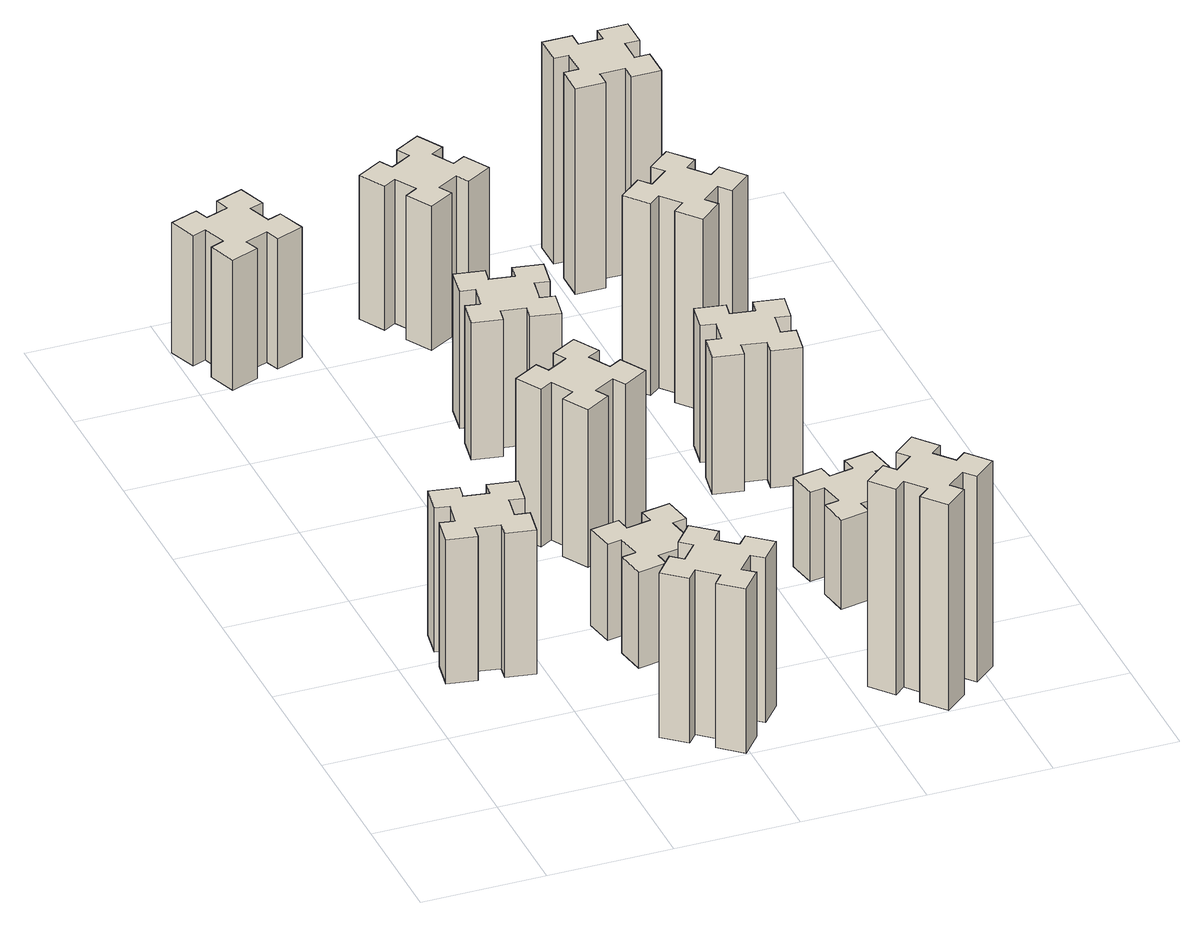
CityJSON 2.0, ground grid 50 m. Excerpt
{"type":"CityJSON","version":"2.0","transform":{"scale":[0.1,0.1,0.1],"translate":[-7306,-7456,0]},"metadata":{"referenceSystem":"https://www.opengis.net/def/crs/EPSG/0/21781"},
"CityObjects":{
"building1":{"type":"Building","attributes":{"class":"1000","function":"1000","usage":"1000","yearOfConstruction":2016,"roofType":"1000","measuredHeight":63,"storeysAboveGround":30,"storeysBelowGround":0},"geometry":[{"type":"Solid","lod":"1","boundaries":[[[[0,1,2,3,4,5,6,7,8,9,10,11,12,13,14,15,16,17,18,19]],[[17,16,20,21]],[[16,15,22,20]],[[15,14,23,22]],[[14,13,24,23]],[[13,12,25,24]],[[12,11,26,25]],[[11,10,27,26]],[[10,9,28,27]],[[9,8,29,28]],[[8,7,30,29]],[[7,6,31,30]],[[6,5,32,31]],[[5,4,33,32]],[[4,3,34,33]],[[3,2,35,34]],[[2,1,36,35]],[[1,0,37,36]],[[0,19,38,37]],[[19,18,39,38]],[[18,17,21,39]],[[24,25,26,27,28,29,30,31,32,33,34,35,36,37,38,39,21,20,22,23]]]]}]},
"building2":{"type":"Building","attributes":{"class":"1000","function":"1000","usage":"1000","yearOfConstruction":2016,"roofType":"1000","measuredHeight":72,"storeysAboveGround":30,"storeysBelowGround":0},"geometry":[{"type":"Solid","lod":"1","boundaries":[[[[40,41,42,43,44,45,46,47,48,49,50,51,52,53,54,55,56,57,58,59]],[[57,56,60,61]],[[56,55,62,60]],[[55,54,63,62]],[[54,53,64,63]],[[53,52,65,64]],[[52,51,66,65]],[[51,50,67,66]],[[50,49,68,67]],[[49,48,69,68]],[[48,47,70,69]],[[47,46,71,70]],[[46,45,72,71]],[[45,44,73,72]],[[44,43,74,73]],[[43,42,75,74]],[[42,41,76,75]],[[41,40,77,76]],[[40,59,78,77]],[[59,58,79,78]],[[58,57,61,79]],[[64,65,66,67,68,69,70,71,72,73,74,75,76,77,78,79,61,60,62,63]]]]}]},
"building3":{"type":"Building","attributes":{"class":"1000","function":"1000","usage":"1000","yearOfConstruction":2016,"roofType":"1000","measuredHeight":57,"storeysAboveGround":30,"storeysBelowGround":0},"geometry":[{"type":"Solid","lod":"1","boundaries":[[[[80,81,82,83,84,85,86,87,88,89,90,91,92,93,94,95,96,97,98,99]],[[97,96,100,101]],[[96,95,102,100]],[[95,94,103,102]],[[94,93,104,103]],[[93,92,105,104]],[[92,91,106,105]],[[91,90,107,106]],[[90,89,108,107]],[[89,88,109,108]],[[88,87,110,109]],[[87,86,111,110]],[[86,85,112,111]],[[85,84,113,112]],[[84,83,114,113]],[[83,82,115,114]],[[82,81,116,115]],[[81,80,117,116]],[[80,99,118,117]],[[99,98,119,118]],[[98,97,101,119]],[[104,105,106,107,108,109,110,111,112,113,114,115,116,117,118,119,101,100,102,103]]]]}]},
"building4":{"type":"Building","attributes":{"class":"1000","function":"1000","usage":"1000","yearOfConstruction":2016,"roofType":"1000","measuredHeight":42,"storeysAboveGround":30,"storeysBelowGround":0},"geometry":[{"type":"Solid","lod":"1","boundaries":[[[[120,121,122,123,124,125,126,127,128,129,130,131,132,133,134,135,136,137,138,139]],[[137,136,140,141]],[[136,135,142,140]],[[135,134,143,142]],[[134,133,144,143]],[[133,132,145,144]],[[132,131,146,145]],[[131,130,147,146]],[[130,129,148,147]],[[129,128,149,148]],[[128,127,150,149]],[[127,126,151,150]],[[126,125,152,151]],[[125,124,153,152]],[[124,123,154,153]],[[123,122,155,154]],[[122,121,156,155]],[[121,120,157,156]],[[120,139,158,157]],[[139,138,159,158]],[[138,137,141,159]],[[144,145,146,147,148,149,150,151,152,153,154,155,156,157,158,159,141,140,142,143]]]]}]},
"building5":{"type":"Building","attributes":{"class":"1000","function":"1000","usage":"1000","yearOfConstruction":2016,"roofType":"1000","measuredHeight":69,"storeysAboveGround":30,"storeysBelowGround":0},"geometry":[{"type":"Solid","lod":"1","boundaries":[[[[160,161,162,163,164,165,166,167,168,169,170,171,172,173,174,175,176,177,178,179]],[[177,176,180,181]],[[176,175,182,180]],[[175,174,183,182]],[[174,173,184,183]],[[173,172,185,184]],[[172,171,186,185]],[[171,170,187,186]],[[170,169,188,187]],[[169,168,189,188]],[[168,167,190,189]],[[167,166,191,190]],[[166,165,192,191]],[[165,164,193,192]],[[164,163,194,193]],[[163,162,195,194]],[[162,161,196,195]],[[161,160,197,196]],[[160,179,198,197]],[[179,178,199,198]],[[178,177,181,199]],[[184,185,186,187,188,189,190,191,192,193,194,195,196,197,198,199,181,180,182,183]]]]}]},
"building6":{"type":"Building","attributes":{"class":"1000","function":"1000","usage":"1000","yearOfConstruction":2016,"roofType":"1000","measuredHeight":60,"storeysAboveGround":30,"storeysBelowGround":0},"geometry":[{"type":"Solid","lod":"1","boundaries":[[[[200,201,202,203,204,205,206,207,208,209,210,211,212,213,214,215,216,217,218,219]],[[217,216,220,221]],[[216,215,222,220]],[[215,214,223,222]],[[214,213,224,223]],[[213,212,225,224]],[[212,211,226,225]],[[211,210,227,226]],[[210,209,228,227]],[[209,208,229,228]],[[208,207,230,229]],[[207,206,231,230]],[[206,205,232,231]],[[205,204,233,232]],[[204,203,234,233]],[[203,202,235,234]],[[202,201,236,235]],[[201,200,237,236]],[[200,219,238,237]],[[219,218,239,238]],[[218,217,221,239]],[[224,225,226,227,228,229,230,231,232,233,234,235,236,237,238,239,221,220,222,223]]]]}]},
"building7":{"type":"Building","attributes":{"class":"1000","function":"1000","usage":"1000","yearOfConstruction":2016,"roofType":"1000","measuredHeight":90,"storeysAboveGround":30,"storeysBelowGround":0},"geometry":[{"type":"Solid","lod":"1","boundaries":[[[[240,241,242,243,244,245,246,247,248,249,250,251,252,253,254,255,256,257,258,259]],[[257,256,260,261]],[[256,255,262,260]],[[255,254,263,262]],[[254,253,264,263]],[[253,252,265,264]],[[252,251,266,265]],[[251,250,267,266]],[[250,249,268,267]],[[249,248,269,268]],[[248,247,270,269]],[[247,246,271,270]],[[246,245,272,271]],[[245,244,273,272]],[[244,243,274,273]],[[243,242,275,274]],[[242,241,276,275]],[[241,240,277,276]],[[240,259,278,277]],[[259,258,279,278]],[[258,257,261,279]],[[264,265,266,267,268,269,270,271,272,273,274,275,276,277,278,279,261,260,262,263]]]]}]},
"building8":{"type":"Building","attributes":{"class":"1000","function":"1000","usage":"1000","yearOfConstruction":2016,"roofType":"1000","measuredHeight":63,"storeysAboveGround":30,"storeysBelowGround":0},"geometry":[{"type":"Solid","lod":"1","boundaries":[[[[280,281,282,283,284,285,286,287,288,289,290,291,292,293,294,295,296,297,298,299]],[[297,296,300,301]],[[296,295,302,300]],[[295,294,303,302]],[[294,293,304,303]],[[293,292,305,304]],[[292,291,306,305]],[[291,290,307,306]],[[290,289,308,307]],[[289,288,309,308]],[[288,287,310,309]],[[287,286,311,310]],[[286,285,312,311]],[[285,284,313,312]],[[284,283,314,313]],[[283,282,315,314]],[[282,281,316,315]],[[281,280,317,316]],[[280,299,318,317]],[[299,298,319,318]],[[298,297,301,319]],[[304,305,306,307,308,309,310,311,312,313,314,315,316,317,318,319,301,300,302,303]]]]}]},
"building9":{"type":"Building","attributes":{"class":"1000","function":"1000","usage":"1000","yearOfConstruction":2016,"roofType":"1000","measuredHeight":39,"storeysAboveGround":30,"storeysBelowGround":0},"geometry":[{"type":"Solid","lod":"1","boundaries":[[[[320,321,322,323,324,325,326,327,328,329,330,331,332,333,334,335,336,337,338,339]],[[337,336,340,341]],[[336,335,342,340]],[[335,334,343,342]],[[334,333,344,343]],[[333,332,345,344]],[[332,331,346,345]],[[331,330,347,346]],[[330,329,348,347]],[[329,328,349,348]],[[328,327,350,349]],[[327,326,351,350]],[[326,325,352,351]],[[325,324,353,352]],[[324,323,354,353]],[[323,322,355,354]],[[322,321,356,355]],[[321,320,357,356]],[[320,339,358,357]],[[339,338,359,358]],[[338,337,341,359]],[[344,345,346,347,348,349,350,351,352,353,354,355,356,357,358,359,341,340,342,343]]]]}]},
"building10":{"type":"Building","attributes":{"class":"1000","function":"1000","usage":"1000","yearOfConstruction":2016,"roofType":"1000","measuredHeight":60,"storeysAboveGround":30,"storeysBelowGround":0},"geometry":[{"type":"Solid","lod":"1","boundaries":[[[[360,361,362,363,364,365,366,367,368,369,370,371,372,373,374,375,376,377,378,379]],[[377,376,380,381]],[[376,375,382,380]],[[375,374,383,382]],[[374,373,384,383]],[[373,372,385,384]],[[372,371,386,385]],[[371,370,387,386]],[[370,369,388,387]],[[369,368,389,388]],[[368,367,390,389]],[[367,366,391,390]],[[366,365,392,391]],[[365,364,393,392]],[[364,363,394,393]],[[363,362,395,394]],[[362,361,396,395]],[[361,360,397,396]],[[360,379,398,397]],[[379,378,399,398]],[[378,377,381,399]],[[384,385,386,387,388,389,390,391,392,393,394,395,396,397,398,399,381,380,382,383]]]]}]},
"building11":{"type":"Building","attributes":{"class":"1000","function":"1000","usage":"1000","yearOfConstruction":2016,"roofType":"1000","measuredHeight":84,"storeysAboveGround":30,"storeysBelowGround":0},"geometry":[{"type":"Solid","lod":"1","boundaries":[[[[400,401,402,403,404,405,406,407,408,409,410,411,412,413,414,415,416,417,418,419]],[[417,416,420,421]],[[416,415,422,420]],[[415,414,423,422]],[[414,413,424,423]],[[413,412,425,424]],[[412,411,426,425]],[[411,410,427,426]],[[410,409,428,427]],[[409,408,429,428]],[[408,407,430,429]],[[407,406,431,430]],[[406,405,432,431]],[[405,404,433,432]],[[404,403,434,433]],[[403,402,435,434]],[[402,401,436,435]],[[401,400,437,436]],[[400,419,438,437]],[[419,418,439,438]],[[418,417,421,439]],[[424,425,426,427,428,429,430,431,432,433,434,435,436,437,438,439,421,420,422,423]]]]}]},
"building12":{"type":"Building","attributes":{"class":"1000","function":"1000","usage":"1000","yearOfConstruction":2016,"roofType":"1000","measuredHeight":90,"storeysAboveGround":30,"storeysBelowGround":0},"geometry":[{"type":"Solid","lod":"1","boundaries":[[[[440,441,442,443,444,445,446,447,448,449,450,451,452,453,454,455,456,457,458,459]],[[457,456,460,461]],[[456,455,462,460]],[[455,454,463,462]],[[454,453,464,463]],[[453,452,465,464]],[[452,451,466,465]],[[451,450,467,466]],[[450,449,468,467]],[[449,448,469,468]],[[448,447,470,469]],[[447,446,471,470]],[[446,445,472,471]],[[445,444,473,472]],[[444,443,474,473]],[[443,442,475,474]],[[442,441,476,475]],[[441,440,477,476]],[[440,459,478,477]],[[459,458,479,478]],[[458,457,461,479]],[[464,465,466,467,468,469,470,471,472,473,474,475,476,477,478,479,461,460,462,463]]]]}]}
},
"vertices":[
[425,917,0],[442,1015,0],[501,1005,0],[522,1123,0],[404,1144,0],[394,1085,0],[295,1102,0],[306,1161,0],[187,1182,0],[167,1064,0],[226,1054,0],[208,955,0],[149,966,0],[128,847,0],[247,827,0],[257,886,0],[355,868,0],[345,809,0],[463,788,0],[484,907,0],[355,868,630],[345,809,630],[257,886,630],[247,827,630],[128,847,630],[149,966,630],[208,955,630],[226,1054,630],[167,1064,630],[187,1182,630],[306,1161,630],[295,1102,630],[394,1085,630],[404,1144,630],[522,1123,630],[501,1005,630],[442,1015,630],[425,917,630],[484,907,630],[463,788,630],
[856,193,0],[933,129,0],[894,83,0],[986,6,0],[1063,98,0],[1017,136,0],[1082,213,0],[1128,174,0],[1205,266,0],[1113,343,0],[1074,297,0],[998,362,0],[1036,408,0],[944,485,0],[867,393,0],[913,354,0],[849,278,0],[803,316,0],[726,224,0],[818,147,0],[849,278,720],[803,316,720],[913,354,720],[867,393,720],[944,485,720],[1036,408,720],[998,362,720],[1074,297,720],[1113,343,720],[1205,266,720],[1128,174,720],[1082,213,720],[1017,136,720],[1063,98,720],[986,6,720],[894,83,720],[933,129,720],[856,193,720],[818,147,720],[726,224,720],
[216,3085,0],[310,3119,0],[330,3063,0],[443,3104,0],[402,3217,0],[346,3196,0],[312,3290,0],[368,3310,0],[327,3423,0],[214,3382,0],[235,3326,0],[141,3292,0],[120,3348,0],[7,3307,0],[49,3194,0],[105,3215,0],[139,3121,0],[83,3100,0],[124,2987,0],[237,3029,0],[139,3121,570],[83,3100,570],[105,3215,570],[49,3194,570],[7,3307,570],[120,3348,570],[141,3292,570],[235,3326,570],[214,3382,570],[327,3423,570],[368,3310,570],[312,3290,570],[346,3196,570],[402,3217,570],[443,3104,570],[330,3063,570],[310,3119,570],[216,3085,570],[237,3029,570],[124,2987,570],
[995,1002,0],[897,985,0],[887,1044,0],[768,1023,0],[789,905,0],[848,915,0],[866,817,0],[807,807,0],[827,688,0],[946,709,0],[935,768,0],[1034,786,0],[1044,727,0],[1162,747,0],[1141,866,0],[1082,855,0],[1065,954,0],[1124,964,0],[1103,1082,0],[985,1061,0],[1065,954,420],[1124,964,420],[1082,855,420],[1141,866,420],[1162,747,420],[1044,727,420],[1034,786,420],[935,768,420],[946,709,420],[827,688,420],[807,807,420],[866,817,420],[848,915,420],[789,905,420],[768,1023,420],[887,1044,420],[897,985,420],[995,1002,420],[985,1061,420],[1103,1082,420],
[845,1614,0],[895,1527,0],[843,1497,0],[903,1393,0],[1007,1453,0],[977,1505,0],[1064,1555,0],[1094,1503,0],[1198,1563,0],[1138,1667,0],[1086,1637,0],[1036,1724,0],[1088,1754,0],[1028,1858,0],[924,1798,0],[954,1746,0],[867,1696,0],[837,1748,0],[733,1688,0],[793,1584,0],[867,1696,690],[837,1748,690],[954,1746,690],[924,1798,690],[1028,1858,690],[1088,1754,690],[1036,1724,690],[1086,1637,690],[1138,1667,690],[1198,1563,690],[1094,1503,690],[1064,1555,690],[977,1505,690],[1007,1453,690],[903,1393,690],[843,1497,690],[895,1527,690],[845,1614,690],[793,1584,690],[733,1688,690],
[866,2434,0],[848,2335,0],[789,2346,0],[768,2227,0],[887,2207,0],[897,2266,0],[995,2248,0],[985,2189,0],[1103,2168,0],[1124,2287,0],[1065,2297,0],[1082,2395,0],[1141,2385,0],[1162,2503,0],[1044,2524,0],[1034,2465,0],[935,2482,0],[946,2541,0],[827,2562,0],[807,2444,0],[935,2482,600],[946,2541,600],[1034,2465,600],[1044,2524,600],[1162,2503,600],[1141,2385,600],[1082,2395,600],[1065,2297,600],[1124,2287,600],[1103,2168,600],[985,2189,600],[995,2248,600],[897,2266,600],[887,2207,600],[768,2227,600],[789,2346,600],[848,2335,600],[866,2434,600],[807,2444,600],[827,2562,600],
[1838,129,0],[1914,193,0],[1953,147,0],[2045,224,0],[1968,316,0],[1922,278,0],[1857,354,0],[1903,393,0],[1826,485,0],[1734,408,0],[1773,362,0],[1696,297,0],[1658,343,0],[1566,266,0],[1643,174,0],[1689,213,0],[1753,136,0],[1707,98,0],[1784,6,0],[1876,83,0],[1753,136,900],[1707,98,900],[1689,213,900],[1643,174,900],[1566,266,900],[1658,343,900],[1696,297,900],[1773,362,900],[1734,408,900],[1826,485,900],[1903,393,900],[1857,354,900],[1922,278,900],[1968,316,900],[2045,224,900],[1953,147,900],[1914,193,900],[1838,129,900],[1876,83,900],[1784,6,900],
[1086,3217,0],[1036,3304,0],[1088,3334,0],[1028,3438,0],[924,3378,0],[954,3326,0],[867,3276,0],[837,3328,0],[733,3268,0],[793,3164,0],[845,3194,0],[895,3107,0],[843,3077,0],[903,2973,0],[1007,3033,0],[977,3085,0],[1064,3135,0],[1094,3083,0],[1198,3143,0],[1138,3247,0],[1064,3135,630],[1094,3083,630],[977,3085,630],[1007,3033,630],[903,2973,630],[843,3077,630],[895,3107,630],[845,3194,630],[793,3164,630],[733,3268,630],[837,3328,630],[867,3276,630],[954,3326,630],[924,3378,630],[1028,3438,630],[1088,3334,630],[1036,3304,630],[1086,3217,630],[1138,3247,630],[1198,3143,630],
[1835,1102,0],[1737,1085,0],[1727,1144,0],[1608,1123,0],[1629,1005,0],[1688,1015,0],[1706,917,0],[1647,907,0],[1667,788,0],[1786,809,0],[1775,868,0],[1874,886,0],[1884,827,0],[2002,847,0],[1981,966,0],[1922,955,0],[1905,1054,0],[1964,1064,0],[1943,1182,0],[1825,1161,0],[1905,1054,390],[1964,1064,390],[1922,955,390],[1981,966,390],[2002,847,390],[1884,827,390],[1874,886,390],[1775,868,390],[1786,809,390],[1667,788,390],[1647,907,390],[1706,917,390],[1688,1015,390],[1629,1005,390],[1608,1123,390],[1727,1144,390],[1737,1085,390],[1835,1102,390],[1825,1161,390],[1943,1182,390],
[1637,1726,0],[1735,1708,0],[1725,1649,0],[1843,1628,0],[1864,1747,0],[1805,1757,0],[1822,1855,0],[1881,1845,0],[1902,1963,0],[1784,1984,0],[1774,1925,0],[1675,1942,0],[1686,2001,0],[1567,2022,0],[1547,1904,0],[1606,1894,0],[1588,1795,0],[1529,1806,0],[1508,1687,0],[1627,1667,0],[1588,1795,600],[1529,1806,600],[1606,1894,600],[1547,1904,600],[1567,2022,600],[1686,2001,600],[1675,1942,600],[1774,1925,600],[1784,1984,600],[1902,1963,600],[1881,1845,600],[1822,1855,600],[1805,1757,600],[1864,1747,600],[1843,1628,600],[1725,1649,600],[1735,1708,600],[1637,1726,600],[1627,1667,600],[1508,1687,600],
[1822,2498,0],[1757,2574,0],[1803,2613,0],[1726,2705,0],[1634,2628,0],[1673,2582,0],[1596,2517,0],[1558,2563,0],[1466,2486,0],[1543,2394,0],[1589,2433,0],[1653,2356,0],[1607,2318,0],[1684,2226,0],[1776,2303,0],[1738,2349,0],[1814,2413,0],[1853,2367,0],[1945,2444,0],[1868,2536,0],[1814,2413,840],[1853,2367,840],[1738,2349,840],[1776,2303,840],[1684,2226,840],[1607,2318,840],[1653,2356,840],[1589,2433,840],[1543,2394,840],[1466,2486,840],[1558,2563,840],[1596,2517,840],[1673,2582,840],[1634,2628,840],[1726,2705,840],[1803,2613,840],[1757,2574,840],[1822,2498,840],[1868,2536,840],[1945,2444,840],
[1655,3195,0],[1755,3195,0],[1755,3135,0],[1875,3135,0],[1875,3255,0],[1815,3255,0],[1815,3355,0],[1875,3355,0],[1875,3475,0],[1755,3475,0],[1755,3415,0],[1655,3415,0],[1655,3475,0],[1535,3475,0],[1535,3355,0],[1595,3355,0],[1595,3255,0],[1535,3255,0],[1535,3135,0],[1655,3135,0],[1595,3255,900],[1535,3255,900],[1595,3355,900],[1535,3355,900],[1535,3475,900],[1655,3475,900],[1655,3415,900],[1755,3415,900],[1755,3475,900],[1875,3475,900],[1875,3355,900],[1815,3355,900],[1815,3255,900],[1875,3255,900],[1875,3135,900],[1755,3135,900],[1755,3195,900],[1655,3195,900],[1655,3135,900],[1535,3135,900]
]}
